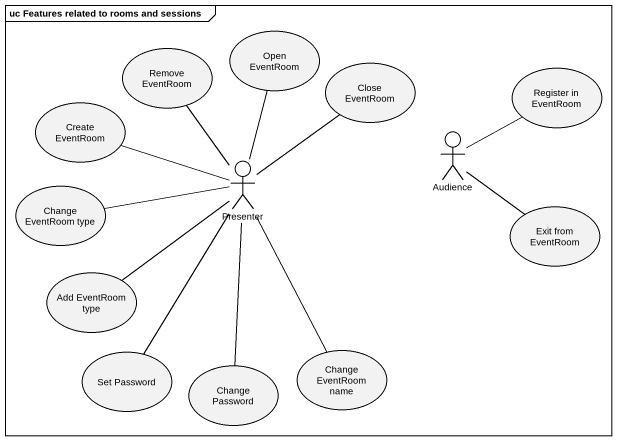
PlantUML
@startuml
mainframe uc Features related to rooms and sessions
usecase "Remove EventRoom" as Remove_EventRoom
usecase "Open EventRoom" as Open_EventRoom
usecase "Close EventRoom" as Close_EventRoom
usecase "Create EventRoom" as Create_EventRoom
usecase "Register in EventRoom" as Register_in_EventRoom
actor Audience
actor Presenter
usecase "Change EventRoom type" as Change_EventRoom_type
usecase "Exit from EventRoom" as Exit_from_EventRoom
usecase "Add EventRoom type" as Add_EventRoom_type
usecase "Set Password" as Set_Password
usecase "Change Password" as Change_Password
usecase "Change EventRoom name" as Change_EventRoom_name
Remove_EventRoom -- Presenter
Audience -up- Register_in_EventRoom
Audience -- Exit_from_EventRoom
Presenter -up- Open_EventRoom
Presenter -up- Close_EventRoom
Presenter -left- Create_EventRoom
Presenter -left- Change_EventRoom_type
Presenter -- Set_Password
Presenter -- Change_Password
Presenter -- Change_EventRoom_name
Add_EventRoom_type -up- Presenter
@enduml
